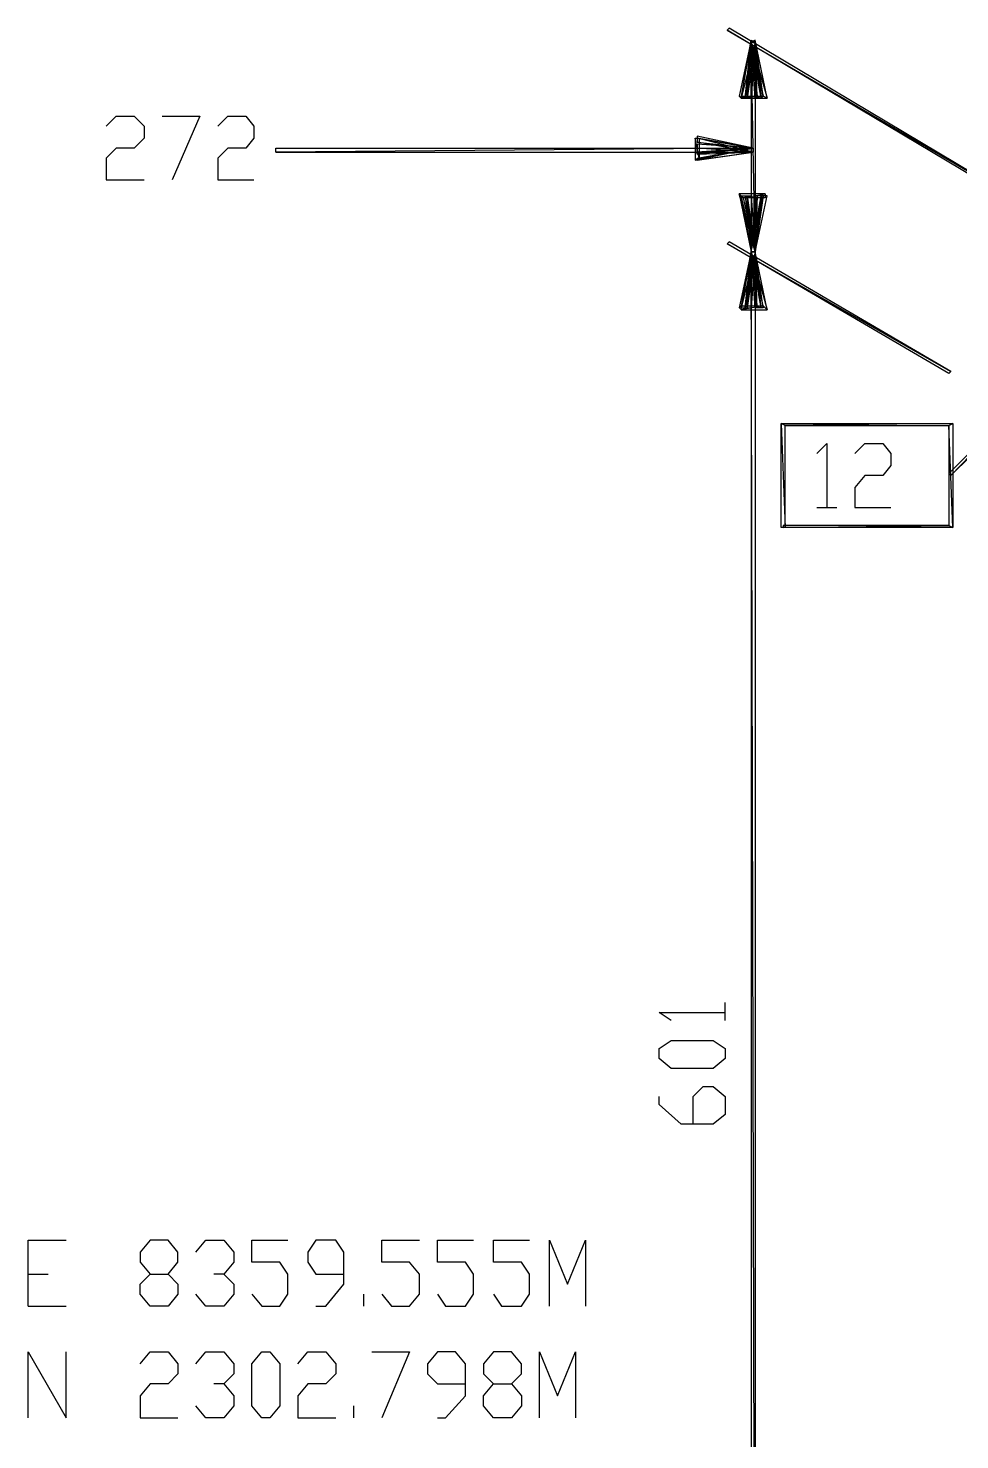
# Model space of a CAD drawing. Header units: millimetres. Extents: x 43 to 809, y -752 to -31.
# Drawn here: x 265.2 to 321.2, y -283.6 to -198.8 of the extents above; entities that cross this region are included whole.
import ezdxf

# ---------------------------------------------------------------- set-up
doc = ezdxf.new("R2010")
doc.units = ezdxf.units.MM
doc.layers.add('PDF_LINES', color=4, linetype='Continuous')

msp = doc.modelspace()

# ---------------------------------------------------------------- linework, layer by layer
at = {"layer": 'PDF_LINES'}
for p, q in [((307.36, -198.76), (307.24, -198.88)), ((307.24, -198.88), (326.08, -209.92)), ((307.24, -198.88), (326.08, -209.92)), ((325.96, -210.04), (307.24, -198.88)), ((326.08, -209.92), (307.36, -198.76)), ((308.68, -199.48), (307.96, -202.84)), ((308.08, -202.96), (308.68, -199.48)), ((308.08, -202.96), (308.68, -199.48)), ((308.68, -199.48), (308.08, -202.84)), ((308.92, -199.6), (308.08, -202.96)), ((308.32, -202.96), (308.68, -199.48)), ((308.32, -202.96), (308.68, -199.48)), ((308.92, -199.6), (308.32, -202.96)), ((308.68, -199.6), (308.32, -202.84)), ((308.44, -202.96), (308.68, -199.6)), ((308.44, -202.96), (308.68, -199.6)), ((308.92, -199.6), (308.44, -202.96)), ((308.68, -199.6), (308.44, -202.84)), ((308.68, -199.48), (308.92, -199.6)), ((308.92, -199.48), (308.68, -199.6)), ((308.68, -199.48), (308.92, -199.6)), ((308.92, -199.48), (308.68, -199.6)), ((308.68, -199.6), (309.64, -202.96)), ((308.68, -199.6), (309.64, -202.96)), ((309.4, -202.84), (308.68, -199.6)), ((308.68, -199.6), (309.4, -202.84)), ((308.68, -199.6), (309.4, -202.84)), ((309.28, -202.96), (308.68, -199.6)), ((308.68, -199.6), (308.92, -199.6)), ((308.92, -199.6), (308.68, -199.6)), ((308.68, -199.6), (309.28, -202.84)), ((308.68, -199.6), (309.28, -202.84)), ((309.04, -202.96), (308.68, -199.6)), ((308.68, -202.96), (308.68, -199.6)), ((308.68, -202.96), (308.68, -199.6)), ((308.68, -199.6), (308.92, -199.6)), ((308.92, -199.6), (308.68, -202.96)), ((308.92, -199.6), (308.68, -199.6)), ((308.68, -199.6), (309.04, -202.84)), ((308.68, -199.6), (309.04, -202.84)), ((308.92, -202.96), (308.68, -199.6)), ((308.92, -212.2), (308.68, -199.6)), ((308.68, -199.6), (308.68, -212.2)), ((308.92, -212.2), (308.68, -199.6)), ((308.68, -199.6), (308.92, -199.6)), ((309.64, -202.96), (308.92, -199.48)), ((309.4, -202.84), (308.92, -199.48)), ((309.28, -202.84), (308.92, -199.6)), ((309.04, -202.84), (308.92, -199.6)), ((308.92, -199.6), (308.92, -212.2)), ((307.96, -202.84), (308.08, -202.96)), ((309.4, -202.84), (308.08, -202.96)), ((309.4, -202.84), (308.08, -202.96)), ((308.08, -202.96), (308.08, -202.84)), ((308.08, -202.84), (309.4, -202.84)), ((308.08, -202.84), (308.32, -202.96)), ((308.08, -202.96), (309.64, -202.96)), ((308.32, -202.84), (308.44, -202.96)), ((308.44, -202.84), (308.68, -202.96)), ((309.04, -202.84), (308.92, -202.96)), ((309.28, -202.84), (309.04, -202.96)), ((309.4, -202.84), (309.28, -202.96)), ((309.64, -202.96), (309.4, -202.84)), ((309.64, -202.96), (309.4, -202.84)), ((269.92, -204.64), (270.52, -204.04)), ((270.52, -204.04), (271.6, -204.04)), ((271.6, -204.04), (272.2, -204.64)), ((273.28, -204.04), (275.56, -204.04)), ((275.56, -204.04), (273.88, -207.88)), ((276.64, -204.64), (277.24, -204.04)), ((277.24, -204.04), (278.32, -204.04)), ((278.32, -204.04), (278.8, -204.64)), ((272.2, -204.64), (272.2, -205.36)), ((278.8, -204.64), (278.8, -205.36)), ((305.44, -205.24), (305.44, -205.36)), ((308.8, -205.96), (305.44, -205.24)), ((270.52, -205.96), (269.92, -206.56)), ((271.6, -205.96), (270.52, -205.96)), ((272.2, -205.36), (271.6, -205.96)), ((277.24, -205.96), (276.64, -206.56)), ((278.32, -205.96), (277.24, -205.96)), ((278.8, -205.36), (278.32, -205.96)), ((308.8, -205.96), (280.12, -206.2)), ((308.8, -205.96), (280.12, -206.2)), ((280.12, -206.2), (280.12, -205.96)), ((280.12, -205.96), (308.8, -205.96)), ((305.56, -206.56), (305.32, -205.36)), ((305.32, -205.36), (305.32, -206.68)), ((305.56, -206.56), (305.32, -205.36)), ((305.32, -205.36), (305.56, -205.36)), ((308.8, -205.96), (305.32, -206.68)), ((308.8, -205.96), (305.32, -206.68)), ((305.44, -205.36), (308.8, -205.96)), ((305.44, -205.36), (308.8, -205.96)), ((308.8, -206.2), (305.44, -205.36)), ((305.44, -205.36), (305.44, -205.6)), ((308.8, -205.96), (305.44, -205.36)), ((305.44, -205.36), (305.44, -205.6)), ((308.8, -205.96), (305.44, -205.36)), ((305.44, -205.6), (308.8, -205.96)), ((305.44, -205.6), (308.8, -205.96)), ((308.8, -206.2), (305.44, -205.6)), ((305.44, -205.6), (308.8, -205.96)), ((305.44, -205.6), (308.8, -205.96)), ((308.8, -206.2), (305.44, -205.6)), ((305.44, -205.72), (305.44, -205.96)), ((308.8, -205.96), (305.44, -205.72)), ((308.8, -205.96), (305.44, -206.68)), ((308.8, -205.96), (305.44, -206.68)), ((305.44, -206.56), (308.8, -205.96)), ((308.8, -205.96), (305.44, -206.32)), ((308.8, -205.96), (305.44, -206.32)), ((305.44, -206.2), (308.8, -205.96)), ((305.44, -205.96), (308.8, -205.96)), ((305.44, -205.96), (308.8, -205.96)), ((308.8, -206.2), (305.44, -205.96)), ((308.8, -205.96), (305.44, -206.2)), ((308.8, -205.96), (305.44, -206.2)), ((305.44, -206.2), (305.44, -205.96)), ((305.44, -205.96), (308.8, -205.96)), ((305.56, -205.36), (305.56, -206.56)), ((305.56, -206.56), (308.8, -205.96)), ((308.8, -205.96), (308.8, -206.2)), ((308.8, -206.2), (308.8, -205.96)), ((308.8, -205.96), (308.8, -206.2)), ((308.8, -206.2), (308.8, -205.96)), ((308.8, -205.96), (308.8, -206.2)), ((308.8, -206.2), (308.8, -205.96)), ((308.8, -205.96), (308.8, -206.2)), ((308.8, -206.2), (308.8, -205.96)), ((308.8, -206.2), (308.8, -205.96)), ((269.92, -206.56), (269.92, -207.88)), ((276.64, -206.56), (276.64, -207.88)), ((280.12, -206.2), (308.8, -206.2)), ((305.32, -206.68), (308.8, -206.2)), ((305.32, -206.68), (305.56, -206.56)), ((305.32, -206.68), (305.56, -206.56)), ((305.44, -206.68), (308.8, -206.2)), ((305.44, -206.32), (308.8, -206.2)), ((305.44, -206.32), (305.44, -206.2)), ((305.44, -206.2), (308.8, -206.2)), ((305.44, -206.68), (305.44, -206.56)), ((269.92, -207.88), (272.2, -207.88)), ((276.64, -207.88), (278.8, -207.88)), ((308.92, -212.2), (307.96, -208.72)), ((307.96, -208.72), (308.68, -212.2)), ((308.92, -212.2), (307.96, -208.72)), ((307.96, -208.72), (308.2, -208.96)), ((307.96, -208.72), (308.2, -208.96)), ((309.52, -208.72), (307.96, -208.72)), ((308.92, -212.2), (308.08, -208.84)), ((308.08, -208.84), (308.68, -212.2)), ((308.92, -212.2), (308.08, -208.84)), ((308.08, -208.84), (308.32, -208.84)), ((308.2, -208.96), (309.52, -208.72)), ((308.2, -208.96), (309.52, -208.72)), ((308.2, -208.96), (308.92, -212.2)), ((309.52, -208.96), (308.2, -208.96)), ((308.32, -208.84), (308.92, -212.2)), ((308.92, -212.2), (308.32, -208.84)), ((308.32, -208.84), (308.68, -212.2)), ((308.92, -212.2), (308.32, -208.84)), ((308.32, -208.84), (308.44, -208.84)), ((308.44, -208.84), (308.92, -212.2)), ((308.92, -212.2), (308.44, -208.84)), ((308.44, -208.84), (308.68, -212.2)), ((308.92, -212.2), (308.44, -208.84)), ((308.44, -208.84), (308.68, -208.84)), ((308.68, -212.2), (309.4, -208.84)), ((308.68, -212.2), (309.28, -208.84)), ((308.68, -212.2), (309.04, -208.84)), ((308.68, -212.2), (308.92, -208.84)), ((308.68, -208.84), (308.92, -212.2)), ((309.4, -208.84), (308.92, -212.2)), ((308.92, -212.2), (309.64, -208.84)), ((309.4, -208.84), (308.92, -212.2)), ((309.28, -208.84), (308.92, -212.2)), ((308.92, -212.2), (309.4, -208.84)), ((309.28, -208.84), (308.92, -212.2)), ((309.04, -208.84), (308.92, -212.2)), ((308.92, -212.2), (309.28, -208.84)), ((309.04, -208.84), (308.92, -212.2)), ((309.04, -208.84), (308.92, -208.84)), ((308.92, -208.84), (308.92, -212.2)), ((308.92, -212.2), (309.04, -208.84)), ((308.92, -208.84), (308.92, -212.2)), ((309.28, -208.84), (309.04, -208.84)), ((309.4, -208.84), (309.28, -208.84)), ((309.64, -208.84), (309.4, -208.84)), ((309.52, -208.72), (309.52, -208.96)), ((307.36, -211.6), (307.24, -211.72)), ((307.24, -211.72), (320.68, -219.4)), ((307.24, -211.72), (320.68, -219.4)), ((320.56, -219.52), (307.24, -211.72)), ((320.68, -219.4), (307.36, -211.6)), ((308.68, -212.2), (307.96, -215.56)), ((308.08, -215.56), (308.68, -212.2)), ((308.08, -215.56), (308.68, -212.2)), ((308.92, -212.2), (308.08, -215.56)), ((308.68, -212.2), (308.08, -215.56)), ((308.32, -215.56), (308.68, -212.2)), ((308.32, -215.56), (308.68, -212.2)), ((308.92, -212.2), (308.32, -215.56)), ((308.68, -212.2), (308.32, -215.56)), ((308.44, -215.56), (308.68, -212.2)), ((308.44, -215.56), (308.68, -212.2)), ((308.92, -212.2), (308.44, -215.56)), ((308.68, -212.2), (308.44, -215.56)), ((308.68, -212.2), (308.92, -212.2)), ((308.92, -212.2), (308.68, -212.2)), ((308.68, -212.2), (309.64, -215.68)), ((308.68, -212.2), (309.64, -215.68)), ((309.4, -215.44), (308.68, -212.2)), ((308.68, -212.2), (308.92, -212.2)), ((308.92, -212.2), (308.68, -212.2)), ((308.68, -212.2), (309.4, -215.56)), ((308.68, -212.2), (309.4, -215.56)), ((309.28, -215.56), (308.68, -212.2)), ((308.68, -212.2), (308.92, -212.2)), ((308.92, -212.2), (308.68, -212.2)), ((308.68, -212.2), (309.28, -215.56)), ((308.68, -212.2), (309.28, -215.56)), ((309.04, -215.56), (308.68, -212.2)), ((308.68, -215.56), (308.68, -212.2)), ((308.68, -215.56), (308.68, -212.2)), ((308.68, -212.2), (308.92, -212.2)), ((308.92, -212.2), (308.68, -215.56)), ((308.92, -212.2), (308.68, -212.2)), ((308.68, -212.2), (309.04, -215.56)), ((308.68, -212.2), (309.04, -215.56)), ((308.92, -215.56), (308.68, -212.2)), ((308.92, -311.56), (308.68, -212.2)), ((308.68, -212.2), (308.68, -311.56)), ((308.92, -311.56), (308.68, -212.2)), ((308.68, -212.2), (308.92, -212.2)), ((308.92, -212.2), (308.68, -212.2)), ((308.68, -212.2), (308.92, -212.2)), ((308.92, -212.2), (308.68, -212.2)), ((308.68, -212.2), (308.92, -212.2)), ((308.92, -212.2), (308.68, -212.2)), ((308.68, -212.2), (308.92, -212.2)), ((308.92, -212.2), (308.68, -212.2)), ((308.68, -212.2), (308.92, -212.2)), ((308.68, -212.2), (308.92, -212.2)), ((309.64, -215.68), (308.92, -212.2)), ((309.4, -215.56), (308.92, -212.2)), ((309.28, -215.56), (308.92, -212.2)), ((309.04, -215.56), (308.92, -212.2)), ((308.92, -212.2), (308.92, -311.56)), ((309.4, -215.44), (308.08, -215.68)), ((309.4, -215.44), (308.08, -215.68)), ((308.08, -215.68), (308.08, -215.44)), ((308.08, -215.44), (309.4, -215.44)), ((309.64, -215.68), (309.4, -215.44)), ((309.64, -215.68), (309.4, -215.44)), ((307.96, -215.56), (308.08, -215.56)), ((308.08, -215.56), (308.32, -215.56)), ((308.08, -215.68), (309.64, -215.68)), ((308.32, -215.56), (308.44, -215.56)), ((308.44, -215.56), (308.68, -215.56)), ((309.04, -215.56), (308.92, -215.56)), ((309.28, -215.56), (309.04, -215.56)), ((309.4, -215.56), (309.28, -215.56)), ((320.56, -225.52), (327.88, -218.2)), ((327.88, -218.2), (320.68, -225.64)), ((327.88, -218.2), (320.68, -225.64)), ((320.68, -225.64), (328, -218.44)), ((320.68, -219.4), (320.56, -219.52)), ((310.72, -222.64), (310.48, -222.52)), ((310.48, -222.52), (320.8, -222.52)), ((310.72, -222.64), (310.48, -222.52)), ((310.48, -222.52), (310.72, -228.76)), ((310.48, -222.52), (310.72, -228.76)), ((310.48, -228.76), (310.48, -222.52)), ((320.8, -222.52), (310.72, -222.64)), ((320.8, -222.52), (310.72, -222.64)), ((310.72, -222.64), (320.56, -222.64)), ((310.72, -228.76), (310.72, -222.64)), ((320.56, -222.64), (320.8, -222.52)), ((320.56, -222.64), (320.8, -222.52)), ((320.8, -228.76), (320.56, -222.64)), ((320.56, -222.64), (320.56, -228.64)), ((320.8, -228.76), (320.56, -222.64)), ((320.8, -222.52), (320.8, -228.76)), ((312.64, -224.32), (313.24, -223.72)), ((313.24, -223.72), (313.24, -227.56)), ((314.92, -224.32), (315.52, -223.72)), ((315.52, -223.72), (316.6, -223.72)), ((316.6, -223.72), (317.08, -224.32)), ((317.08, -224.32), (317.08, -225.04)), ((315.52, -225.64), (314.92, -226.36)), ((316.6, -225.64), (315.52, -225.64)), ((317.08, -225.04), (316.6, -225.64)), ((320.68, -225.64), (320.56, -225.52)), ((314.92, -226.36), (314.92, -227.56)), ((312.64, -227.56), (313.84, -227.56)), ((314.92, -227.56), (317.08, -227.56)), ((310.72, -228.76), (310.48, -228.76)), ((310.6, -228.64), (310.6, -228.76)), ((310.6, -228.76), (320.56, -228.64)), ((320.56, -228.64), (310.6, -228.64)), ((310.6, -228.76), (320.56, -228.64)), ((320.8, -228.76), (310.6, -228.76)), ((320.56, -228.64), (320.8, -228.76)), ((320.56, -228.64), (320.8, -228.76)), ((307.12, -258.4), (307.12, -257.32)), ((303.88, -258.4), (303.16, -257.92)), ((303.16, -257.92), (307.12, -257.92)), ((303.16, -260.08), (303.88, -259.6)), ((303.88, -259.6), (306.4, -259.6)), ((306.4, -259.6), (307.12, -260.08)), ((303.16, -260.68), (303.16, -260.08)), ((307.12, -260.08), (307.12, -260.68)), ((303.88, -261.28), (303.16, -260.68)), ((306.4, -261.28), (303.88, -261.28)), ((307.12, -260.68), (306.4, -261.28)), ((303.16, -263.44), (303.16, -262.96)), ((305.2, -262.96), (305.8, -262.36)), ((305.2, -264.64), (305.2, -262.96)), ((305.8, -262.36), (306.4, -262.36)), ((306.4, -262.36), (307.12, -262.96)), ((307.12, -262.96), (307.12, -264.04)), ((304.48, -264.64), (303.16, -263.44)), ((306.4, -264.64), (304.48, -264.64)), ((307.12, -264.04), (306.4, -264.64)), ((265.24, -275.56), (265.24, -271.6)), ((265.24, -271.6), (267.52, -271.6)), ((272.56, -271.6), (271.96, -272.32)), ((271.96, -272.32), (271.96, -272.92)), ((273.64, -271.6), (272.56, -271.6)), ((274.24, -272.32), (273.64, -271.6)), ((274.24, -272.92), (274.24, -272.32)), ((275.32, -272.32), (275.92, -271.6)), ((275.92, -271.6), (277, -271.6)), ((277, -271.6), (277.6, -272.32)), ((277.6, -272.32), (277.6, -272.92)), ((278.68, -272.92), (278.68, -271.6)), ((278.68, -271.6), (280.84, -271.6)), ((282.52, -271.6), (282.04, -272.32)), ((282.04, -272.32), (282.04, -272.92)), ((283.72, -271.6), (282.52, -271.6)), ((284.2, -272.32), (283.72, -271.6)), ((284.2, -274.24), (284.2, -272.32)), ((286.48, -272.92), (286.48, -271.6)), ((286.48, -271.6), (288.76, -271.6)), ((289.84, -272.92), (289.84, -271.6)), ((289.84, -271.6), (292, -271.6)), ((293.2, -272.92), (293.2, -271.6)), ((293.2, -271.6), (295.36, -271.6)), ((296.56, -275.56), (296.56, -271.6)), ((296.56, -271.6), (297.64, -274.24)), ((297.64, -274.24), (298.72, -271.6)), ((298.72, -271.6), (298.72, -275.56)), ((271.96, -272.92), (272.56, -273.64)), ((273.64, -273.64), (274.24, -272.92)), ((277.6, -272.92), (277, -273.64)), ((280.36, -272.92), (278.68, -272.92)), ((280.84, -273.64), (280.36, -272.92)), ((282.04, -272.92), (282.52, -273.64)), ((288.16, -272.92), (286.48, -272.92)), ((288.76, -273.64), (288.16, -272.92)), ((291.52, -272.92), (289.84, -272.92)), ((292, -273.64), (291.52, -272.92)), ((294.88, -272.92), (293.2, -272.92)), ((295.36, -273.64), (294.88, -272.92)), ((265.24, -273.64), (266.44, -273.64)), ((271.96, -274.24), (272.56, -273.64)), ((272.56, -273.64), (273.64, -273.64)), ((273.64, -273.64), (274.24, -274.24)), ((277, -273.64), (276.4, -273.64)), ((277, -273.64), (277.6, -274.24)), ((280.84, -274.84), (280.84, -273.64)), ((282.52, -273.64), (284.2, -273.64)), ((288.76, -274.84), (288.76, -273.64)), ((292, -274.84), (292, -273.64)), ((295.36, -274.84), (295.36, -273.64)), ((271.96, -274.84), (271.96, -274.24)), ((272.56, -275.56), (271.96, -274.84)), ((274.24, -274.84), (273.64, -275.56)), ((274.24, -274.24), (274.24, -274.84)), ((275.92, -275.56), (275.32, -274.84)), ((277.6, -274.84), (277, -275.56)), ((277.6, -274.24), (277.6, -274.84)), ((278.68, -274.84), (279.28, -275.56)), ((280.36, -275.56), (280.84, -274.84)), ((283.12, -275.56), (284.2, -274.24)), ((285.4, -275.56), (285.4, -274.84)), ((286.48, -274.84), (287.08, -275.56)), ((288.16, -275.56), (288.76, -274.84)), ((289.84, -274.84), (290.32, -275.56)), ((291.52, -275.56), (292, -274.84)), ((293.2, -274.84), (293.68, -275.56)), ((294.88, -275.56), (295.36, -274.84)), ((265.24, -275.56), (267.52, -275.56)), ((273.64, -275.56), (272.56, -275.56)), ((277, -275.56), (275.92, -275.56)), ((279.28, -275.56), (280.36, -275.56)), ((282.52, -275.56), (283.12, -275.56)), ((287.08, -275.56), (288.16, -275.56)), ((290.32, -275.56), (291.52, -275.56)), ((293.68, -275.56), (294.88, -275.56)), ((265.24, -282.28), (265.24, -278.32)), ((265.24, -278.32), (267.52, -282.28)), ((267.52, -282.28), (267.52, -278.32)), ((271.96, -279.04), (272.56, -278.32)), ((272.56, -278.32), (273.64, -278.32)), ((273.64, -278.32), (274.24, -279.04)), ((274.24, -279.04), (274.24, -279.64)), ((275.32, -279.04), (275.92, -278.32)), ((275.92, -278.32), (277, -278.32)), ((277, -278.32), (277.6, -279.04)), ((277.6, -279.04), (277.6, -279.64)), ((278.68, -279.04), (279.28, -278.32)), ((278.68, -281.56), (278.68, -279.04)), ((279.28, -278.32), (279.76, -278.32)), ((279.76, -278.32), (280.36, -279.04)), ((280.36, -279.04), (280.36, -281.56)), ((281.44, -279.04), (282.04, -278.32)), ((282.04, -278.32), (283.12, -278.32)), ((283.12, -278.32), (283.72, -279.04)), ((283.72, -279.04), (283.72, -279.64)), ((285.88, -278.32), (288.16, -278.32)), ((288.16, -278.32), (286.48, -282.28)), ((289.84, -278.32), (289.24, -279.04)), ((289.24, -279.04), (289.24, -279.64)), ((290.92, -278.32), (289.84, -278.32)), ((291.52, -279.04), (290.92, -278.32)), ((291.52, -280.96), (291.52, -279.04)), ((293.2, -278.32), (292.6, -279.04)), ((292.6, -279.04), (292.6, -279.64)), ((294.28, -278.32), (293.2, -278.32)), ((294.88, -279.04), (294.28, -278.32)), ((294.88, -279.64), (294.88, -279.04)), ((295.96, -282.28), (295.96, -278.32)), ((295.96, -278.32), (297.04, -280.96)), ((297.04, -280.96), (298.12, -278.32)), ((298.12, -278.32), (298.12, -282.28)), ((274.24, -279.64), (273.64, -280.24)), ((277.6, -279.64), (277, -280.24)), ((283.72, -279.64), (283.12, -280.24)), ((289.24, -279.64), (289.84, -280.24)), ((292.6, -279.64), (293.2, -280.24)), ((294.28, -280.24), (294.88, -279.64)), ((272.56, -280.24), (271.96, -280.96)), ((273.64, -280.24), (272.56, -280.24)), ((277, -280.24), (276.4, -280.24)), ((277, -280.24), (277.6, -280.96)), ((282.04, -280.24), (281.44, -280.96)), ((283.12, -280.24), (282.04, -280.24)), ((289.84, -280.24), (291.52, -280.24)), ((292.6, -280.96), (293.2, -280.24)), ((293.2, -280.24), (294.28, -280.24)), ((294.28, -280.24), (294.88, -280.96)), ((271.96, -280.96), (271.96, -282.28)), ((275.92, -282.28), (275.32, -281.56)), ((277.6, -281.56), (277, -282.28)), ((277.6, -280.96), (277.6, -281.56)), ((279.28, -282.28), (278.68, -281.56)), ((280.36, -281.56), (279.76, -282.28)), ((281.44, -280.96), (281.44, -282.28)), ((284.8, -282.28), (284.8, -281.56)), ((290.32, -282.28), (291.52, -280.96)), ((292.6, -281.56), (292.6, -280.96)), ((293.2, -282.28), (292.6, -281.56)), ((294.88, -281.56), (294.28, -282.28)), ((294.88, -280.96), (294.88, -281.56)), ((271.96, -282.28), (274.24, -282.28)), ((277, -282.28), (275.92, -282.28)), ((279.76, -282.28), (279.28, -282.28)), ((281.44, -282.28), (283.72, -282.28)), ((289.84, -282.28), (290.32, -282.28)), ((294.28, -282.28), (293.2, -282.28))]:
    msp.add_line(p, q, dxfattribs=at)

doc.saveas('drawing.dxf')
